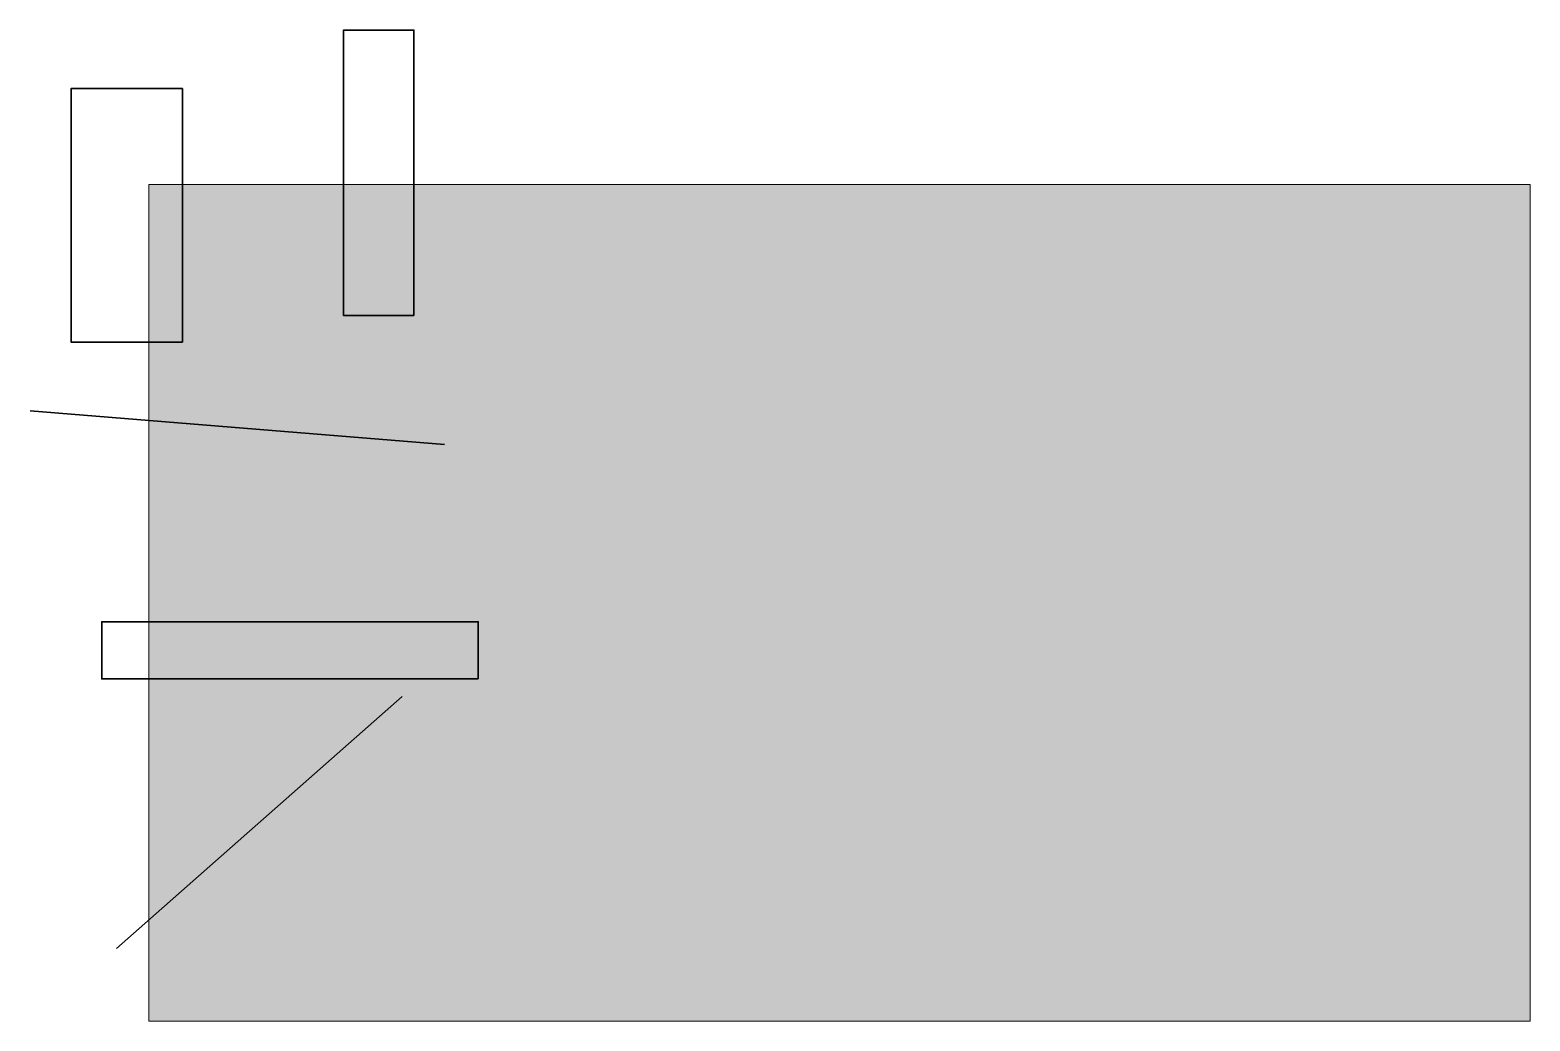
# Model space of a CAD drawing. Header units: centimetres. Extents: x 3.5 to 39.6, y 22.9 to 46.8.
import ezdxf

# ---------------------------------------------------------------- set-up
doc = ezdxf.new("R2010")
doc.units = ezdxf.units.CM
doc.header["$MEASUREMENT"] = 0
doc.layers.add('Layer 1', color=7, linetype='Continuous', lineweight=0)

msp = doc.modelspace()

# ---------------------------------------------------------------- hatches: boundary and pattern name
at = {"layer": 'Layer 1', "true_color": 0x231f20, "transparency": 33554687}
h = msp.add_hatch(color=250, dxfattribs=at)
h.dxf.hatch_style = 2
h.paths.add_polyline_path([(39.646, 22.912), (6.392, 22.912), (6.392, 43.058), (39.646, 43.058)])

# ---------------------------------------------------------------- linework, layer by layer
at = {"layer": 'Layer 1', "color": 18, "lineweight": 35, "true_color": 0x000000}
for p, q in [((3.528, 37.606), (13.511, 36.795)), ((5.609, 24.659), (12.488, 30.727))]:
    msp.add_line(p, q, dxfattribs=at)
for points in [[(12.771, 39.899), (11.077, 39.899), (11.077, 46.778), (12.771, 46.778)], [(7.197, 39.264), (4.516, 39.264), (4.516, 45.367), (7.197, 45.367)], [(14.323, 31.15), (5.256, 31.15), (5.256, 32.526), (14.323, 32.526)]]:
    msp.add_lwpolyline(points, close=True, dxfattribs=at)
at = {"layer": 'Layer 1', "color": 7, "lineweight": 13, "true_color": 0xffffff}
msp.add_lwpolyline([(39.646, 22.912), (6.392, 22.912), (6.392, 43.058), (39.646, 43.058)], close=True, dxfattribs=at)
at = {"layer": 'Layer 1'}
msp.add_lwpolyline([(39.646, 22.912), (6.392, 22.912), (6.392, 43.058), (39.646, 43.058)], close=True, dxfattribs=at)

doc.saveas('drawing.dxf')
